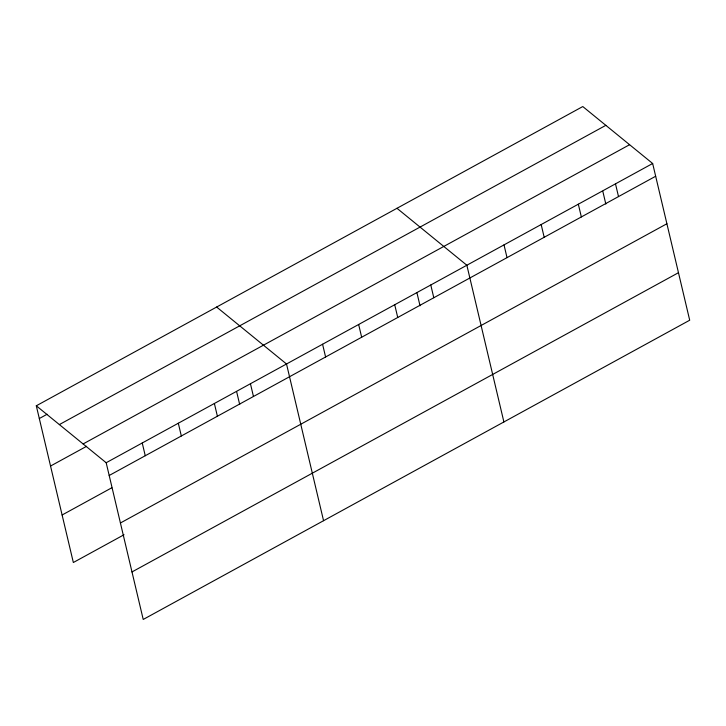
<?xml version="1.0" encoding="UTF-8"?>
<svg xmlns="http://www.w3.org/2000/svg" width="726" height="726" viewBox="0 0 726 726"><rect width="100%" height="100%" fill="white"/><g stroke="black" fill="none" stroke-linecap="round" stroke-linejoin="round"><path stroke-width="1.09" d="M36.3 405.789L582.778 106.55L652.656 163.495L689.7 320.22L143.222 619.45L106.177 462.734L36.3 405.789L73.344 562.505L124.037 534.744M39.313 418.53L47.108 414.256M59.36 424.583L605.838 125.344M83.118 443.94L629.596 144.701M50.548 466.038L86.612 446.29M106.177 462.734L652.656 163.495M109.19 475.485L655.669 176.246M62.118 514.988L111.831 487.763M120.416 522.992L666.895 223.753M131.987 571.943L678.465 272.704M396.977 208.289L466.854 265.244L503.898 421.96M216.638 307.034L286.516 363.989L323.56 520.705M615.494 183.85L618.507 196.592M602.807 191.274L605.829 204.051M578.332 204.197L581.345 216.938M541.169 224.543L544.182 237.293M504.007 244.889L507.02 257.639M430.781 284.991L433.794 297.733M417.005 293.023L420.027 305.791M394.717 304.738L397.73 317.48M358.653 324.486L361.657 337.236M322.58 344.242L325.593 356.983M250.443 383.736L253.456 396.487M236.667 391.768L239.689 404.536M214.379 403.484L217.392 416.234M178.315 423.24L181.328 435.981M142.242 442.987L145.254 455.728"/></g></svg>
